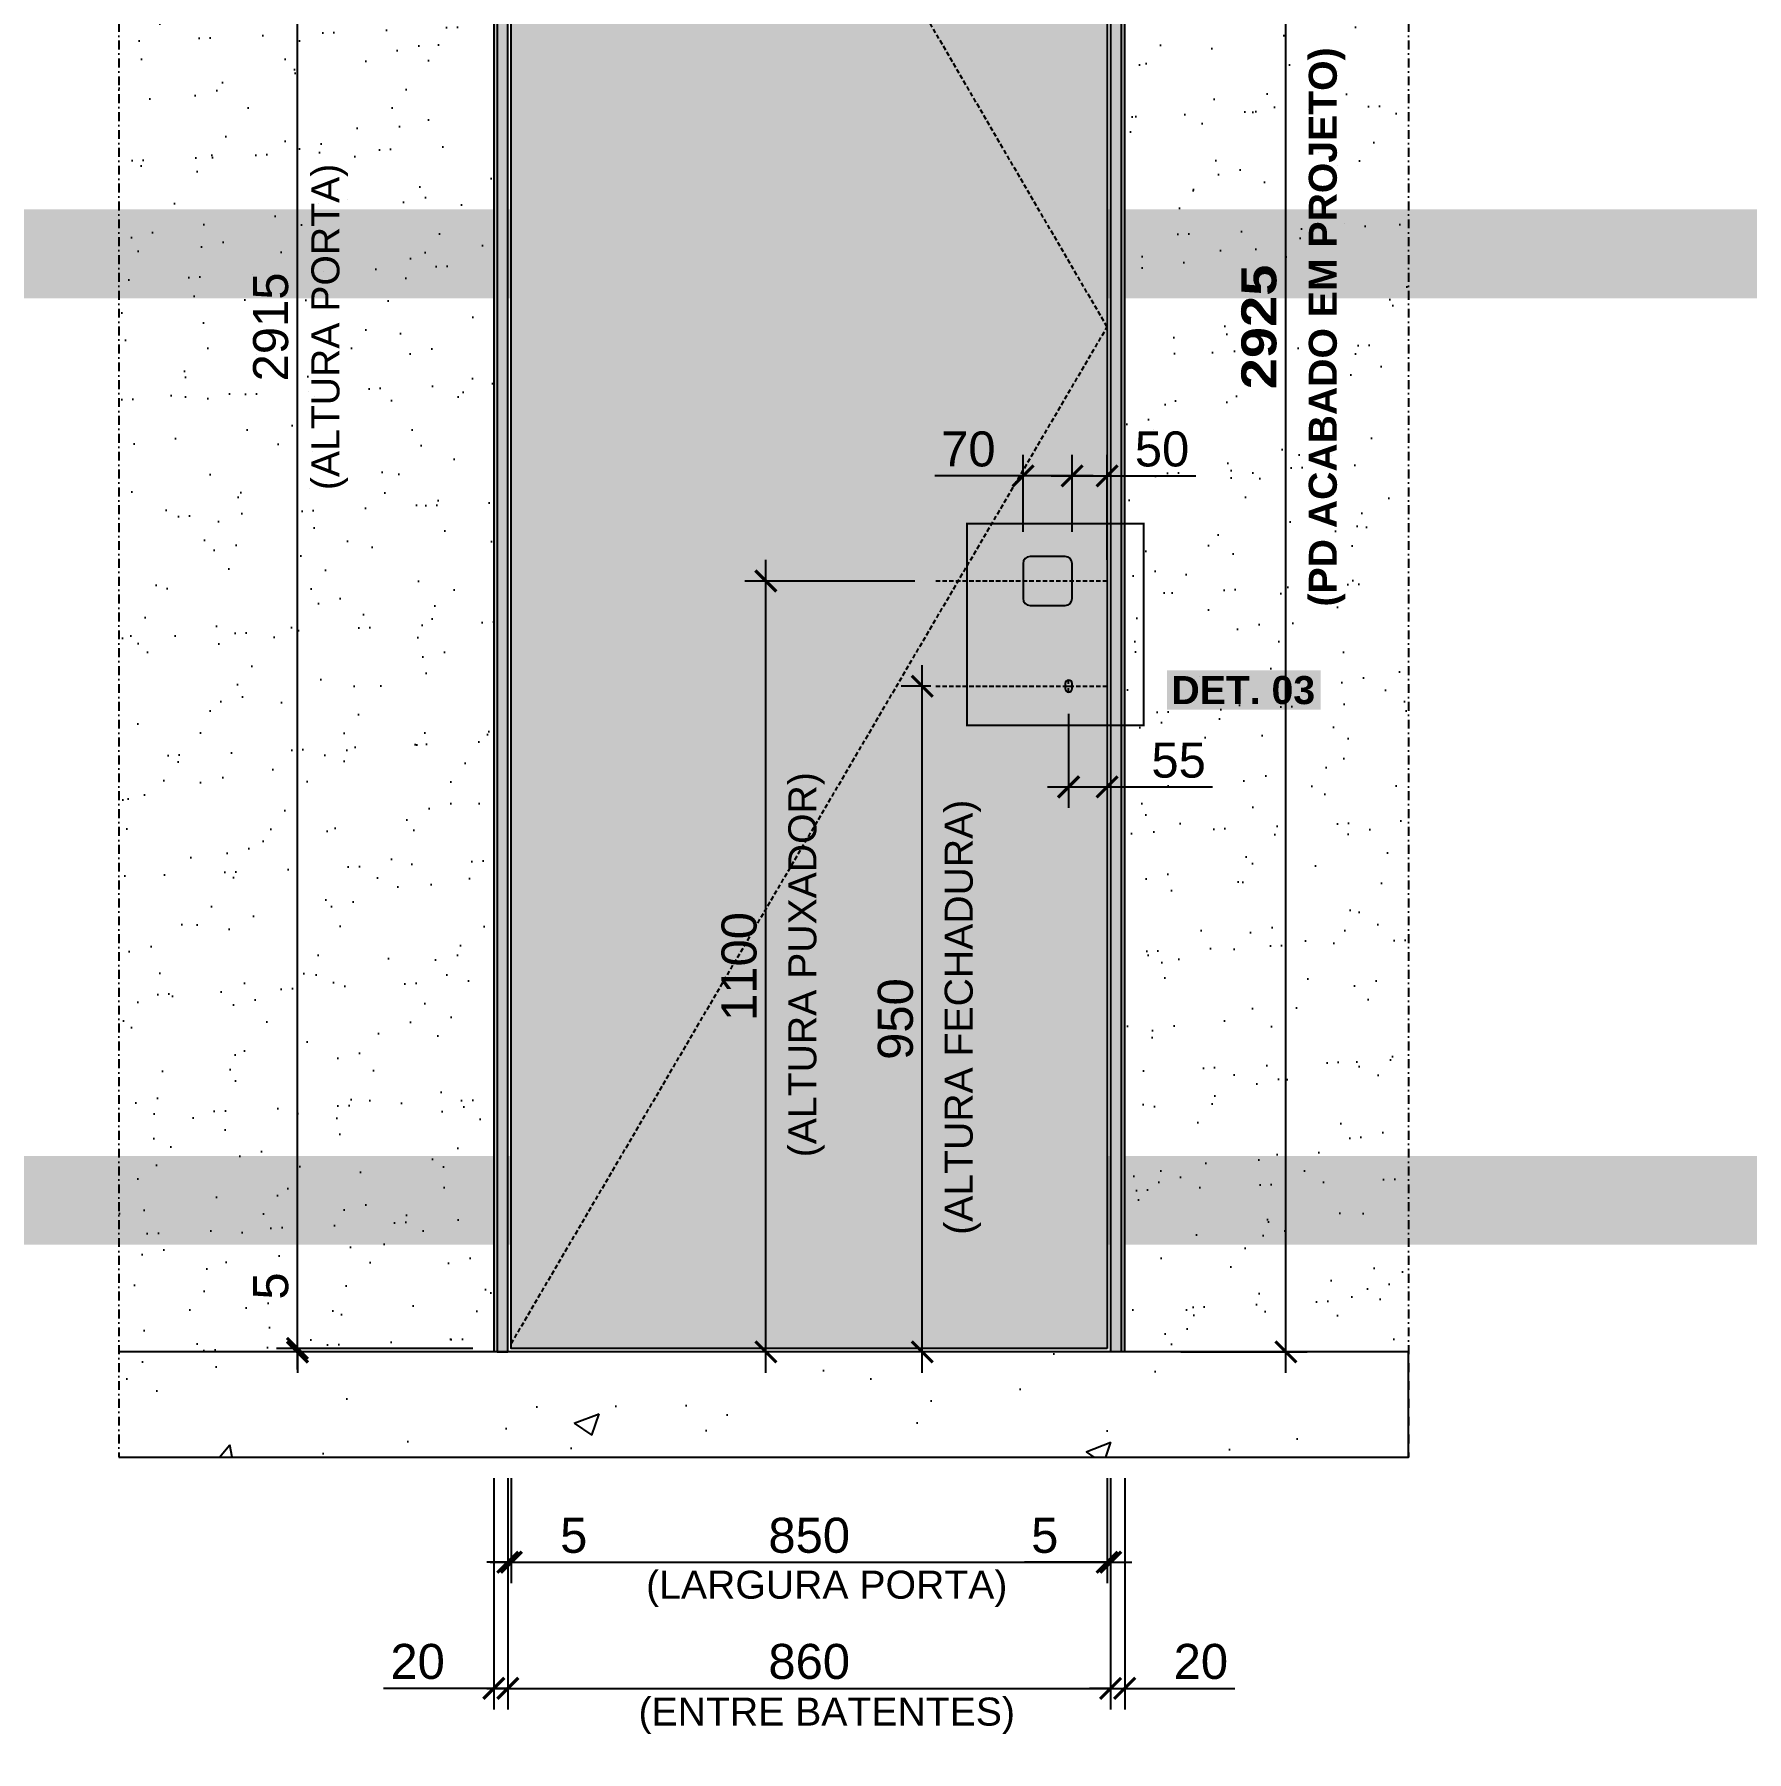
# Model space of a CAD drawing. Header units: millimetres. Extents: x -63251 to 507826, y 5339 to 217512.
# Drawn here: x 83610 to 86052, y 105675 to 108126 of the extents above; entities that cross this region are included whole.
import ezdxf
from ezdxf import colors
from ezdxf.entities.mleader import LeaderData, LeaderLine
from ezdxf.math import Vec2, Vec3

# ---------------------------------------------------------------- set-up
doc = ezdxf.new("R2010")
doc.units = ezdxf.units.MM
doc.header["$PDMODE"] = 3
doc.linetypes.add('TRAÇO 1-1', pattern=[9.525, 6.35, -3.175])
doc.linetypes.add('TRAÇO E PONTO 1-1', pattern=[25.4, 12.7, -6.35, 0, -6.35])
for name, color, linetype in [('COTAS', 9, 'Continuous'), ('DETALHE', 10, 'Continuous'), ('FERRAGEM', 3, 'Continuous'), ('HACHURA', 21, 'Continuous'), ('LAYOUT', 4, 'Continuous'), ('MARCENARIA', 4, 'Continuous'), ('MARCENARIA . M', 4, 'Continuous'), ('PAREDE', 94, 'Continuous'), ('PROJEÇÃO', 8, 'Continuous'), ('TEXTO TRAÇO PONTO', 105, 'TRAÇO E PONTO 1-1')]:
    doc.layers.add(name, color=color, linetype=linetype)
doc.styles.add('1-1', font='arial.ttf', dxfattribs={"height": 0.2})
doc.styles.add('MEDIDA OFICIAL', font='ariblk.ttf')
doc.styles.add('PADRÃO', font='arial.ttf')
doc.dimstyles.new('1-20', dxfattribs={"dimscale": 20, "dimtxt": 2.5, "dimasz": 1.5, "dimexe": 1.5, "dimexo": 1.5, "dimtad": 1, "dimtxsty": 'PADRÃO', "dimblk": 'ARCHTICK', "dimcen": 2.5, "dimdle": 1.5, "dimclrd": 9, "dimclre": 9, "dimclrt": 6, "dimadec": 0, "dimazin": 0, "dimtfac": 1, "dimtmove": 0, "dimatfit": 3, "dimfxl": 1.25, "dimlwd": -1, "dimlwe": -1, "dimarcsym": 0})
doc.dimstyles.new('Med. Ofic.1-20', dxfattribs={"dimscale": 20, "dimtxt": 2.5, "dimasz": 1.5, "dimexe": 1.5, "dimexo": 1.5, "dimtad": 1, "dimtxsty": 'MEDIDA OFICIAL', "dimblk": 'ARCHTICK', "dimcen": 2.5, "dimdle": 1.5, "dimclrd": 9, "dimclre": 9, "dimclrt": 10, "dimadec": 0, "dimazin": 0, "dimtfac": 1, "dimtmove": 0, "dimatfit": 3, "dimfxl": 1.25, "dimlwd": -1, "dimlwe": -1, "dimarcsym": 0})

# ---------------------------------------------------------------- blocks, each defined once
blk = doc.blocks.new('_ArchTick')
at = {"color": 0, "linetype": 'ByBlock', "const_width": 0.15}
blk.add_lwpolyline([(-0.5, -0.5), (0.5, 0.5)], dxfattribs=at)
blk = doc.blocks.new('*D1240')
at = {"layer": 'COTAS', "color": 9, "linetype": 'Continuous', "ltscale": 0.4, "transparency": 16777216}
blk.add_line((85395.2, 106215.7), (85395.2, 109200.7), dxfattribs=at)
at = {"layer": 'COTAS', "color": 9, "ltscale": 0.4, "transparency": 16777216}
for p, q in [((85245.2, 109170.7), (85425.2, 109170.7)), ((85245.2, 106245.7), (85425.2, 106245.7))]:
    blk.add_line(p, q, dxfattribs=at)
at = {"layer": 'Defpoints', "color": 0, "ltscale": 0.4, "transparency": 16777216}
for p in [(85215.2, 109170.7), (85395.2, 109170.7), (85215.2, 106245.7)]:
    blk.add_point(p, dxfattribs=at)
at = {"layer": 'COTAS', "color": 9, "ltscale": 0.4, "transparency": 16777216, "xscale": 30, "yscale": 30, "zscale": 30}
for p, rotation in [((85395.2, 109170.7), 90), ((85395.2, 106245.7), 270)]:
    blk.add_blockref('_ArchTick', p, dxfattribs=dict(at, rotation=rotation))
at = {"layer": 'COTAS', "color": 10, "ltscale": 0.4, "transparency": 16777216, "insert": (85356.9, 107708.2), "char_height": 50, "attachment_point": 5, "rotation": 90, "style": 'MEDIDA OFICIAL'}
blk.add_mtext('2925', dxfattribs=at)
blk = doc.blocks.new('*D1241')
at = {"layer": 'Defpoints', "color": 0, "transparency": 16777216}
for p in [(84290.1, 106095.7), (85140.1, 106095.7), (85140.1, 105945.7)]:
    blk.add_point(p, dxfattribs=at)
at = {"layer": 'PAREDE', "color": 9, "transparency": 16777216}
for p, q in [((84290.1, 106065.7), (84290.1, 105915.7)), ((85140.1, 106065.7), (85140.1, 105915.7)), ((84260.1, 105945.7), (85170.1, 105945.7))]:
    blk.add_line(p, q, dxfattribs=at)
at = {"layer": 'PAREDE', "color": 9, "transparency": 16777216, "xscale": 30, "yscale": 30, "zscale": 30, "rotation": 180}
blk.add_blockref('_ArchTick', (84290.1, 105945.7), dxfattribs=at)
at = {"layer": 'PAREDE', "color": 9, "transparency": 16777216, "xscale": 30, "yscale": 30, "zscale": 30}
blk.add_blockref('_ArchTick', (85140.1, 105945.7), dxfattribs=at)
at = {"layer": 'PAREDE', "color": 6, "transparency": 16777216, "insert": (84715.1, 105983.8), "char_height": 50, "attachment_point": 5, "style": 'PADRÃO'}
blk.add_mtext('850', dxfattribs=at)
blk = doc.blocks.new('*D1242')
at = {"layer": 'Defpoints', "color": 0, "transparency": 16777216}
for p in [(85140.1, 106095.7), (85145.1, 106095.7), (85140.1, 105945.7)]:
    blk.add_point(p, dxfattribs=at)
at = {"layer": 'PAREDE', "color": 9, "transparency": 16777216}
for p, q in [((85140.1, 106065.7), (85140.1, 105915.7)), ((85145.1, 106065.7), (85145.1, 105915.7)), ((85140.1, 105945.7), (85022, 105945.7)), ((85145.1, 105945.7), (85140.1, 105945.7)), ((85145.1, 105945.7), (85175.1, 105945.7))]:
    blk.add_line(p, q, dxfattribs=at)
at = {"layer": 'PAREDE', "color": 9, "transparency": 16777216, "xscale": 30, "yscale": 30, "zscale": 30}
blk.add_blockref('_ArchTick', (85140.1, 105945.7), dxfattribs=at)
at = {"layer": 'PAREDE', "color": 9, "transparency": 16777216, "xscale": 30, "yscale": 30, "zscale": 30, "rotation": 180}
blk.add_blockref('_ArchTick', (85145.1, 105945.7), dxfattribs=at)
at = {"layer": 'PAREDE', "color": 6, "transparency": 16777216, "insert": (85051.1, 105983.7), "char_height": 50, "attachment_point": 5, "style": 'PADRÃO'}
blk.add_mtext('5', dxfattribs=at)
blk = doc.blocks.new('*D1243')
at = {"layer": 'Defpoints', "color": 0, "transparency": 16777216}
for p in [(84285.1, 106095.7), (84290.1, 106095.7), (84290.1, 105945.7)]:
    blk.add_point(p, dxfattribs=at)
at = {"layer": 'PAREDE', "color": 9, "transparency": 16777216}
for p, q in [((84285.1, 106065.7), (84285.1, 105915.7)), ((84290.1, 106065.7), (84290.1, 105915.7)), ((84285.1, 105945.7), (84255.1, 105945.7)), ((84285.1, 105945.7), (84290.1, 105945.7)), ((84290.1, 105945.7), (84408.3, 105945.7))]:
    blk.add_line(p, q, dxfattribs=at)
at = {"layer": 'PAREDE', "color": 9, "transparency": 16777216, "xscale": 30, "yscale": 30, "zscale": 30}
blk.add_blockref('_ArchTick', (84285.1, 105945.7), dxfattribs=at)
at = {"layer": 'PAREDE', "color": 9, "transparency": 16777216, "xscale": 30, "yscale": 30, "zscale": 30, "rotation": 180}
blk.add_blockref('_ArchTick', (84290.1, 105945.7), dxfattribs=at)
at = {"layer": 'PAREDE', "color": 6, "transparency": 16777216, "insert": (84379.2, 105983.7), "char_height": 50, "attachment_point": 5, "style": 'PADRÃO'}
blk.add_mtext('5', dxfattribs=at)
blk = doc.blocks.new('*D1244')
at = {"layer": 'Defpoints', "color": 0, "transparency": 16777216}
for p in [(84285.1, 105945.7), (85145.1, 105945.7), (85145.1, 105765.7)]:
    blk.add_point(p, dxfattribs=at)
at = {"layer": 'PAREDE', "color": 9, "transparency": 16777216}
for p, q in [((84285.1, 105915.7), (84285.1, 105735.7)), ((85145.1, 105915.7), (85145.1, 105735.7)), ((84255.1, 105765.7), (85175.1, 105765.7))]:
    blk.add_line(p, q, dxfattribs=at)
at = {"layer": 'PAREDE', "color": 9, "transparency": 16777216, "xscale": 30, "yscale": 30, "zscale": 30, "rotation": 180}
blk.add_blockref('_ArchTick', (84285.1, 105765.7), dxfattribs=at)
at = {"layer": 'PAREDE', "color": 9, "transparency": 16777216, "xscale": 30, "yscale": 30, "zscale": 30}
blk.add_blockref('_ArchTick', (85145.1, 105765.7), dxfattribs=at)
at = {"layer": 'PAREDE', "color": 6, "transparency": 16777216, "insert": (84715.1, 105803.8), "char_height": 50, "attachment_point": 5, "style": 'PADRÃO'}
blk.add_mtext('860', dxfattribs=at)
blk = doc.blocks.new('*D1245')
at = {"layer": 'Defpoints', "color": 0, "transparency": 16777216}
for p in [(85145.1, 106095.7), (85165.1, 106095.7), (85165.1, 105765.7)]:
    blk.add_point(p, dxfattribs=at)
at = {"layer": 'PAREDE', "color": 9, "transparency": 16777216}
for p, q in [((85145.1, 106065.7), (85145.1, 105735.7)), ((85165.1, 106065.7), (85165.1, 105735.7)), ((85145.1, 105765.7), (85115.1, 105765.7)), ((85145.1, 105765.7), (85165.1, 105765.7)), ((85165.1, 105765.7), (85322.4, 105765.7))]:
    blk.add_line(p, q, dxfattribs=at)
at = {"layer": 'PAREDE', "color": 9, "transparency": 16777216, "xscale": 30, "yscale": 30, "zscale": 30}
blk.add_blockref('_ArchTick', (85145.1, 105765.7), dxfattribs=at)
at = {"layer": 'PAREDE', "color": 9, "transparency": 16777216, "xscale": 30, "yscale": 30, "zscale": 30, "rotation": 180}
blk.add_blockref('_ArchTick', (85165.1, 105765.7), dxfattribs=at)
at = {"layer": 'PAREDE', "color": 6, "transparency": 16777216, "insert": (85273.8, 105803.8), "char_height": 50, "attachment_point": 5, "style": 'PADRÃO'}
blk.add_mtext('20', dxfattribs=at)
blk = doc.blocks.new('*D1246')
at = {"layer": 'Defpoints', "color": 0, "transparency": 16777216}
for p in [(84265.1, 106095.7), (84285.1, 106095.7), (84265.1, 105765.7)]:
    blk.add_point(p, dxfattribs=at)
at = {"layer": 'PAREDE', "color": 9, "transparency": 16777216}
for p, q in [((84265.1, 106065.7), (84265.1, 105735.7)), ((84285.1, 106065.7), (84285.1, 105735.7)), ((84265.1, 105765.7), (84107.8, 105765.7)), ((84285.1, 105765.7), (84265.1, 105765.7)), ((84285.1, 105765.7), (84315.1, 105765.7))]:
    blk.add_line(p, q, dxfattribs=at)
at = {"layer": 'PAREDE', "color": 9, "transparency": 16777216, "xscale": 30, "yscale": 30, "zscale": 30}
blk.add_blockref('_ArchTick', (84265.1, 105765.7), dxfattribs=at)
at = {"layer": 'PAREDE', "color": 9, "transparency": 16777216, "xscale": 30, "yscale": 30, "zscale": 30, "rotation": 180}
blk.add_blockref('_ArchTick', (84285.1, 105765.7), dxfattribs=at)
at = {"layer": 'PAREDE', "color": 6, "transparency": 16777216, "insert": (84156.5, 105803.8), "char_height": 50, "attachment_point": 5, "style": 'PADRÃO'}
blk.add_mtext('20', dxfattribs=at)
blk = doc.blocks.new('*D1248')
at = {"layer": 'Defpoints', "color": 0, "transparency": 16777216}
for p in [(84653.3, 107345.7), (84895.8, 107345.7), (84798.2, 106245.7)]:
    blk.add_point(p, dxfattribs=at)
at = {"layer": 'PAREDE', "color": 9, "transparency": 16777216}
for p, q in [((84653.3, 106215.7), (84653.3, 107375.7)), ((84865.8, 107345.7), (84623.3, 107345.7)), ((84768.2, 106245.7), (84623.3, 106245.7))]:
    blk.add_line(p, q, dxfattribs=at)
at = {"layer": 'PAREDE', "color": 9, "transparency": 16777216, "xscale": 30, "yscale": 30, "zscale": 30}
for p, rotation in [((84653.3, 107345.7), 90), ((84653.3, 106245.7), 270)]:
    blk.add_blockref('_ArchTick', p, dxfattribs=dict(at, rotation=rotation))
at = {"layer": 'PAREDE', "color": 6, "transparency": 16777216, "insert": (84615.3, 106795.7), "char_height": 50, "attachment_point": 5, "rotation": 90, "style": 'PADRÃO'}
blk.add_mtext('1100', dxfattribs=at)
blk = doc.blocks.new('*D1249')
at = {"layer": 'Defpoints', "color": 0, "transparency": 16777216}
for p in [(85020.1, 107495.7), (85020.1, 107385.7), (85090.1, 107385.7)]:
    blk.add_point(p, dxfattribs=at)
at = {"layer": 'PAREDE', "color": 9, "transparency": 16777216}
for p, q in [((85020.1, 107415.7), (85020.1, 107525.7)), ((85090.1, 107415.7), (85090.1, 107525.7)), ((85020.1, 107495.7), (84894.1, 107495.7)), ((85120.1, 107495.7), (85020.1, 107495.7))]:
    blk.add_line(p, q, dxfattribs=at)
at = {"layer": 'PAREDE', "color": 9, "transparency": 16777216, "xscale": 30, "yscale": 30, "zscale": 30, "rotation": 180}
blk.add_blockref('_ArchTick', (85020.1, 107495.7), dxfattribs=at)
at = {"layer": 'PAREDE', "color": 9, "transparency": 16777216, "xscale": 30, "yscale": 30, "zscale": 30}
blk.add_blockref('_ArchTick', (85090.1, 107495.7), dxfattribs=at)
at = {"layer": 'PAREDE', "color": 6, "transparency": 16777216, "insert": (84942.1, 107533.8), "char_height": 50, "attachment_point": 5, "style": 'PADRÃO'}
blk.add_mtext('70', dxfattribs=at)
blk = doc.blocks.new('*D1250')
at = {"layer": 'Defpoints', "color": 0, "transparency": 16777216}
for p in [(85140.1, 107495.7), (85090.1, 107385.7), (85140.1, 107345.7)]:
    blk.add_point(p, dxfattribs=at)
at = {"layer": 'PAREDE', "color": 9, "transparency": 16777216}
for p, q in [((85090.1, 107415.7), (85090.1, 107525.7)), ((85140.1, 107375.7), (85140.1, 107525.7)), ((85060.1, 107495.7), (85140.1, 107495.7)), ((85140.1, 107495.7), (85266.6, 107495.7))]:
    blk.add_line(p, q, dxfattribs=at)
at = {"layer": 'PAREDE', "color": 9, "transparency": 16777216, "xscale": 30, "yscale": 30, "zscale": 30, "rotation": 180}
blk.add_blockref('_ArchTick', (85090.1, 107495.7), dxfattribs=at)
at = {"layer": 'PAREDE', "color": 9, "transparency": 16777216, "xscale": 30, "yscale": 30, "zscale": 30}
blk.add_blockref('_ArchTick', (85140.1, 107495.7), dxfattribs=at)
at = {"layer": 'PAREDE', "color": 6, "transparency": 16777216, "insert": (85218.4, 107533.8), "char_height": 50, "attachment_point": 5, "style": 'PADRÃO'}
blk.add_mtext('50', dxfattribs=at)
blk = doc.blocks.new('*D1251')
at = {"layer": 'Defpoints', "color": 0, "transparency": 16777216}
for p in [(85085.1, 107186.3), (85140.1, 107195.7), (85140.1, 107051.9)]:
    blk.add_point(p, dxfattribs=at)
at = {"layer": 'PAREDE', "color": 9, "transparency": 16777216}
for p, q in [((85085.1, 107156.3), (85085.1, 107021.9)), ((85140.1, 107165.7), (85140.1, 107021.9)), ((85055.1, 107051.9), (85140.1, 107051.9)), ((85140.1, 107051.9), (85290.6, 107051.9))]:
    blk.add_line(p, q, dxfattribs=at)
at = {"layer": 'PAREDE', "color": 9, "transparency": 16777216, "xscale": 30, "yscale": 30, "zscale": 30, "rotation": 180}
blk.add_blockref('_ArchTick', (85085.1, 107051.9), dxfattribs=at)
at = {"layer": 'PAREDE', "color": 9, "transparency": 16777216, "xscale": 30, "yscale": 30, "zscale": 30}
blk.add_blockref('_ArchTick', (85140.1, 107051.9), dxfattribs=at)
at = {"layer": 'PAREDE', "color": 6, "transparency": 16777216, "insert": (85242.1, 107089.8), "char_height": 50, "attachment_point": 5, "style": 'PADRÃO'}
blk.add_mtext('55', dxfattribs=at)
blk = doc.blocks.new('*D1252')
at = {"layer": 'Defpoints', "color": 0, "transparency": 16777216}
for p in [(84876.3, 107195.7), (84918.8, 107195.7), (85021.2, 106245.7)]:
    blk.add_point(p, dxfattribs=at)
at = {"layer": 'PAREDE', "color": 9, "transparency": 16777216}
for p, q in [((84876.3, 106215.7), (84876.3, 107225.7)), ((84888.8, 107195.7), (84846.3, 107195.7)), ((84991.2, 106245.7), (84846.3, 106245.7))]:
    blk.add_line(p, q, dxfattribs=at)
at = {"layer": 'PAREDE', "color": 9, "transparency": 16777216, "xscale": 30, "yscale": 30, "zscale": 30}
for p, rotation in [((84876.3, 107195.7), 90), ((84876.3, 106245.7), 270)]:
    blk.add_blockref('_ArchTick', p, dxfattribs=dict(at, rotation=rotation))
at = {"layer": 'PAREDE', "color": 6, "transparency": 16777216, "insert": (84838.3, 106720.7), "char_height": 50, "attachment_point": 5, "rotation": 90, "style": 'PADRÃO'}
blk.add_mtext('950', dxfattribs=at)
blk = doc.blocks.new('*D1253')
at = {"layer": 'Defpoints', "color": 0, "transparency": 16777216}
for p in [(83985.1, 109165.7), (84265.1, 109165.7), (84265.1, 106250.7)]:
    blk.add_point(p, dxfattribs=at)
at = {"layer": 'MARCENARIA . M', "color": 9, "transparency": 16777216}
for p, q in [((83985.1, 106220.7), (83985.1, 109195.7)), ((84235.1, 109165.7), (83955.1, 109165.7)), ((84235.1, 106250.7), (83955.1, 106250.7))]:
    blk.add_line(p, q, dxfattribs=at)
at = {"layer": 'MARCENARIA . M', "color": 9, "transparency": 16777216, "xscale": 30, "yscale": 30, "zscale": 30}
for p, rotation in [((83985.1, 109165.7), 90), ((83985.1, 106250.7), 270)]:
    blk.add_blockref('_ArchTick', p, dxfattribs=dict(at, rotation=rotation))
at = {"layer": 'MARCENARIA . M', "color": 6, "transparency": 16777216, "insert": (83947.1, 107708.2), "char_height": 50, "attachment_point": 5, "rotation": 90, "style": 'PADRÃO'}
blk.add_mtext('2915', dxfattribs=at)
blk = doc.blocks.new('*D1255')
at = {"layer": 'Defpoints', "color": 0, "transparency": 16777216}
for p in [(83985.1, 106250.7), (84265.1, 106250.7), (84265.1, 106245.7)]:
    blk.add_point(p, dxfattribs=at)
at = {"layer": 'MARCENARIA . M', "color": 9, "transparency": 16777216}
for p, q in [((83985.1, 106250.7), (83985.1, 106368.9)), ((84235.1, 106250.7), (83955.1, 106250.7)), ((83985.1, 106245.7), (83985.1, 106250.7)), ((84235.1, 106245.7), (83955.1, 106245.7)), ((83985.1, 106245.7), (83985.1, 106215.7))]:
    blk.add_line(p, q, dxfattribs=at)
at = {"layer": 'MARCENARIA . M', "color": 9, "transparency": 16777216, "xscale": 30, "yscale": 30, "zscale": 30}
for p, rotation in [((83985.1, 106250.7), 270), ((83985.1, 106245.7), 90)]:
    blk.add_blockref('_ArchTick', p, dxfattribs=dict(at, rotation=rotation))
at = {"layer": 'MARCENARIA . M', "color": 6, "transparency": 16777216, "insert": (83947.2, 106339.8), "char_height": 50, "attachment_point": 5, "rotation": 90, "style": 'PADRÃO'}
blk.add_mtext('5', dxfattribs=at)

msp = doc.modelspace()

# ---------------------------------------------------------------- hatches: boundary and pattern name
at = {"layer": 'HACHURA', "ltscale": 0.3}
h = msp.add_hatch(dxfattribs=at)
h.set_pattern_fill('AR-SAND', color=4, scale=2.5, angle=45)
h.paths.add_polyline_path([(83730.137, 106245.734), (85165.132, 106245.734), (85165.132, 109170.734), (83730.137, 109170.734)])
h.paths.add_polyline_path([(85570.126, 109170.734), (84265.133, 109170.734), (84265.133, 106245.734), (85570.126, 106245.734)])
at = {"layer": 'HACHURA', "true_color": 0xba9673}
h = msp.add_hatch(color=33, dxfattribs=at)
h.dxf.hatch_style = 1
h.paths.add_polyline_path([(84285.133, 106245.734), (84265.133, 106245.734), (84265.133, 109170.734), (84285.133, 109170.734)])
h = msp.add_hatch(color=33, dxfattribs=at)
h.dxf.hatch_style = 1
h.paths.add_polyline_path([(85140.132, 106250.734), (84290.133, 106250.734), (84290.133, 109165.734), (85140.132, 109165.734)])
h = msp.add_hatch(color=33, dxfattribs=at)
h.dxf.hatch_style = 1
h.paths.add_polyline_path([(85145.132, 106245.734), (85165.132, 106245.734), (85165.132, 109170.734), (85145.132, 109170.734)])
at = {"layer": 'HACHURA'}
h = msp.add_hatch(dxfattribs=at)
h.set_pattern_fill('AR-CONC', color=21, scale=2)
h.set_pattern_definition([(50, (40701.17, 83543.6), (364.3693, -31.8782), [38.1, -419.1]), (355, (40701.17, 83543.6), (-70.4868, 382.1137), [30.48, -335.2812]), (100.45144, (40731.53, 83540.95), (293.8825, 350.2355), [32.38, -356.1805]), (46.1842, (40701.17, 83645.2), (542.158, -84.0847), [57.15, -628.65]), (96.6356, (40746.35, 83638.2), (474.808, 494.852), [48.57, -534.271]), (351.1842, (40701.17, 83645.2), (474.808, 494.852), [45.72, -502.9195]), (21, (40751.97, 83619.8), (303.2288, -204.5304), [38.1, -419.1]), (326, (40751.97, 83619.8), (123.604, 368.376), [30.48, -335.28]), (71.45144, (40777.24, 83602.76), (426.8328, 163.8455), [32.38, -356.18]), (37.5, (40701.17, 83543.6), (6.1772, 169.11008), [0, -331.216, 0, -340.36, 0, -336.55]), (7.5, (40701.17, 83543.6), (133.6393, 200.36115), [0, -194.056, 0, -323.596, 0, -128.27]), (327.5, (40587.89, 83543.6), (271.1812, -11.4575), [0, -127, 0, -396.24, 0, -525.78]), (317.5, (40537.09, 83543.6), (296.2584, 50.853), [0, -165.1, 0, -263.144, 0, -373.38])])
h.paths.add_polyline_path([(83730.137, 106245.734), (83730.137, 106095.734), (85570.126, 106095.734), (85570.126, 106245.734)])

# ---------------------------------------------------------------- linework, layer by layer
at = {"layer": 'DETALHE', "linetype": 'TRAÇO 1-1', "ltscale": 0.4, "const_width": 3}
msp.add_lwpolyline([(84940.086, 107139.661), (84940.086, 107427.408), (85192.314, 107427.408), (85192.314, 107139.661)], close=True, dxfattribs=at)
at = {"layer": 'FERRAGEM'}
msp.add_lwpolyline([(85085.132, 107187.234), (85085.132, 107187.234, 0.41421356), (85090.132, 107192.234), (85090.132, 107199.234, 0.41421356), (85085.132, 107204.234), (85085.132, 107204.234, 0.41421356), (85080.132, 107199.234), (85080.132, 107192.234, 0.41421356)], format="xyb", close=True, dxfattribs=at)
at = {"layer": 'LAYOUT', "color": 10, "linetype": 'TRAÇO E PONTO 1-1', "ltscale": 0.5}
for p, q in [((85085.132, 107186.325), (85085.132, 107205.143)), ((85079.164, 107195.734), (85091.1, 107195.734))]:
    msp.add_line(p, q, dxfattribs=at)
at = {"layer": 'MARCENARIA'}
for points in [[(84285.133, 109170.734), (84270.133, 109170.734), (84270.133, 106245.734), (84285.133, 106245.734)], [(85145.132, 109170.734), (85160.132, 109170.734), (85160.132, 106245.734), (85145.132, 106245.734)]]:
    msp.add_lwpolyline(points, close=True, dxfattribs=at)
at = {"layer": 'MARCENARIA . M'}
msp.add_lwpolyline([(85140.132, 106250.734), (84290.133, 106250.734), (84290.133, 109165.734), (85140.132, 109165.734)], close=True, dxfattribs=at)
msp.add_lwpolyline([(85030.132, 107310.734), (85080.132, 107310.734, 0.41421356), (85090.132, 107320.734), (85090.132, 107370.734, 0.41421356), (85080.132, 107380.734), (85030.132, 107380.734, 0.41421356), (85020.132, 107370.734), (85020.132, 107320.734, 0.41421356)], format="xyb", close=True, dxfattribs=at)
at = {"layer": 'PAREDE'}
for p, q in [((84265.133, 109170.734), (84265.133, 106245.734)), ((85165.132, 106245.734), (85165.132, 109170.734))]:
    msp.add_line(p, q, dxfattribs=at)
at = {"layer": 'PAREDE', "color": 10, "linetype": 'TRAÇO 1-1'}
for p, q in [((84895.75, 107345.734), (85140.132, 107345.734)), ((84895.75, 107195.734), (85140.132, 107195.734))]:
    msp.add_line(p, q, dxfattribs=at)
at = {"layer": 'PAREDE'}
msp.add_lwpolyline([(83730.137, 106095.734), (85570.126, 106095.734), (85570.126, 106245.734), (83730.137, 106245.734)], dxfattribs=at)
at = {"layer": 'PROJEÇÃO', "color": 21, "linetype": 'TRAÇO 1-1'}
msp.add_lwpolyline([(84290.133, 106257.734), (85140.132, 107708.234), (84290.133, 109165.734)], dxfattribs=at)
at = {"layer": 'TEXTO TRAÇO PONTO'}
for p, q in [((83730.137, 109595.734), (83730.137, 106095.734)), ((85570.126, 109595.734), (85570.126, 106095.734))]:
    msp.add_line(p, q, dxfattribs=at)

# ---------------------------------------------------------------- texts
at = {"layer": 'COTAS', "color": 6, "char_height": 40, "rotation": 90, "style": 'PADRÃO'}
for s, insert, width, attachment_point in [('{\\fArial|b1|i0|c0|p34;\\C10;(PD ACABADO EM PROJETO)}', (85427.715, 107708.234), 823.04608, 2), ('(ALTURA PORTA)', (84056.977, 107708.234), 1350, 8), ('(ALTURA PUXADOR)', (84737.352, 106798.234), 1350, 8), ('(ALTURA FECHADURA)', (84960.35, 106723.234), 1350, 8)]:
    msp.add_mtext(s, dxfattribs=dict(at, insert=insert, width=width, attachment_point=attachment_point))
at = {"layer": 'COTAS', "color": 6, "char_height": 40, "width": 1348, "attachment_point": 2, "style": 'PADRÃO'}
for s, insert in [('(LARGURA PORTA)', (84740.132, 105933.642)), ('(ENTRE BATENTES)', (84740.132, 105752.567))]:
    msp.add_mtext(s, dxfattribs=dict(at, insert=insert))
at = {"layer": 'DETALHE', "color": 105, "insert": (85436.77, 107210.13), "char_height": 40, "width": 203.41444, "attachment_point": 3, "style": 'PADRÃO', "bg_fill": 1, "box_fill_scale": 1.2, "bg_fill_color": 50, "bg_fill_transparency": 0}
msp.add_mtext('{\\fArial|b1|i0|c0|p34;DET. 03}', dxfattribs=at)

# ---------------------------------------------------------------- dimensions: what is measured, and where the dimension line sits
at = {"layer": 'COTAS', "color": 7, "ltscale": 0.4, "true_color": 0xededed}
dim = msp.add_linear_dim(base=(85395.225, 109170.734), p1=(85215.225, 106245.734), p2=(85215.225, 109170.734), angle=90, dimstyle='Med. Ofic.1-20', dxfattribs=at)
dim.commit()
dim.dimension.update_dxf_attribs({"geometry": '*D1240', "text_midpoint": (85356.872, 107708.234)})
at = {"layer": 'MARCENARIA . M', "color": 2}
for base, p1, p2, picture, middle in [((83985.133, 109165.734), (84265.133, 106250.734), (84265.133, 109165.734), '*D1253', (83947.104, 107708.234)), ((83985.133, 106250.734), (84265.133, 106245.734), (84265.133, 106250.734), '*D1255', (83947.207, 106339.81))]:
    dim = msp.add_linear_dim(base=base, p1=p1, p2=p2, angle=90, dimstyle='1-20', dxfattribs=at)
    dim.commit()
    dim.dimension.update_dxf_attribs({"geometry": picture, "text_midpoint": middle})
at = {"layer": 'PAREDE', "color": 2}
for base, p2, picture, middle in [((85020.132, 107495.734), (85020.132, 107385.734), '*D1249', (84942.11, 107533.763)), ((85140.132, 107495.734), (85140.132, 107345.734), '*D1250', (85218.359, 107533.763))]:
    dim = msp.add_linear_dim(base=base, p1=(85090.132, 107385.734), p2=p2, dimstyle='1-20', dxfattribs=at)
    dim.commit()
    dim.dimension.update_dxf_attribs({"geometry": picture, "text_midpoint": middle})
at = {"layer": 'PAREDE', "color": 6}
for base, p1, p2, angle, picture, middle in [((84653.347, 107345.734), (84798.167, 106245.734), (84895.75, 107345.734), 90, '*D1248', (84615.318, 106795.734)), ((84876.345, 107195.734), (85021.166, 106245.734), (84918.755, 107195.734), 90, '*D1252', (84838.317, 106720.734)), ((84265.133, 105765.734), (84285.133, 106095.734), (84265.133, 106095.734), 180, '*D1246', (84156.48, 105803.763))]:
    dim = msp.add_linear_dim(base=base, p1=p1, p2=p2, angle=angle, dimstyle='1-20', dxfattribs=at)
    dim.commit()
    dim.dimension.update_dxf_attribs({"geometry": picture, "text_midpoint": middle})
at = {"layer": 'PAREDE', "color": 2}
dim = msp.add_linear_dim(base=(85140.132, 107051.917), p1=(85085.132, 107186.325), p2=(85140.132, 107195.734), dimstyle='1-20', dxfattribs=at)
dim.commit()
dim.dimension.update_dxf_attribs({"geometry": '*D1251', "text_midpoint": (85242.131, 107051.917), "dimtype": 160})
at = {"layer": 'PAREDE', "color": 6}
for base, p1, p2, picture, middle in [((84290.133, 105945.734), (84285.133, 106095.734), (84290.133, 106095.734), '*D1243', (84379.209, 105983.661)), ((85140.132, 105945.734), (84290.133, 106095.734), (85140.132, 106095.734), '*D1241', (84715.132, 105983.763)), ((85140.132, 105945.734), (85145.132, 106095.734), (85140.132, 106095.734), '*D1242', (85051.056, 105983.661)), ((85165.132, 105765.734), (85145.132, 106095.734), (85165.132, 106095.734), '*D1245', (85273.785, 105803.763)), ((85145.132, 105765.734), (84285.133, 105945.734), (85145.132, 105945.734), '*D1244', (84715.132, 105803.763))]:
    dim = msp.add_linear_dim(base=base, p1=p1, p2=p2, dimstyle='1-20', dxfattribs=at)
    dim.commit()
    dim.dimension.update_dxf_attribs({"geometry": picture, "text_midpoint": middle})

# ---------------------------------------------------------------- next in the draw order: leaders
at = {"layer": 'COTAS'}
ml = msp.add_multileader_mtext('Standard', dxfattribs=at)
ml.set_content('{\\fArial|b1|i0|c0|p34;\\C10;ATENÇÃO PARKET!\\P}PAINÉIS E PORTA RIPADOS EM {\\fArial|b1|i0|c0|p34;CABREUVA BRANCA PREMIUM 18*5+5*900 À 2200mm}', color=105, style='1-1')
ml.set_leader_properties(color=256, linetype='ByLayer', lineweight=-1)
ml.build(insert=Vec2(0, 0))
ml.multileader.update_dxf_attribs({"text_left_attachment_type": 2, "text_right_attachment_type": 2, "dogleg_length": 0.36, "arrow_head_size": 15, "scale": 200})
ctx = ml.context
ctx.base_point, ctx.scale, ctx.char_height, ctx.arrow_head_size, ctx.landing_gap_size, ctx.plane_origin = Vec3(154614.805, 108607.165), 200, 40, 15, 10, Vec3(155324.415, 108224.336)
ctx.left_attachment, ctx.right_attachment, ctx.text_align_type = 2, 2, 2
notes = []
notes.append((ctx, [(0, (1, 1, 0), (155626.214, 108607.165), (-1, 0), 144.288, [(1, [(155626.214, 107329.676), (156629.431, 107329.675)], 0, [])])]))
ctx.mtext.insert, ctx.mtext.rotation, ctx.mtext.width, ctx.mtext.alignment, ctx.mtext.flow_direction = Vec3(155471.926, 108742.718), 6.28318531, 858.66662, 3, 5
ctx.mtext.has_bg_fill, ctx.mtext.bg_color, ctx.mtext.bg_scale_factor, ctx.mtext.bg_transparency, ctx.mtext.use_window_bg_color = 1, -1023410095, 1.25, 0, 0
ml = msp.add_multileader_mtext('Standard', dxfattribs=at)
ml.set_content('{\\fArial|b1|i0|c0|p34;\\C10;ATENÇÃO PARKET!\\P}PAINÉIS RIPADOS EM {\\fArial|b1|i0|c0|p34;CABREUVA BRANCA PREMIUM 18*5+5*900 À 2200mm}', color=105, style='1-1')
ml.set_leader_properties(color=256, linetype='ByLayer', lineweight=-1)
ml.build(insert=Vec2(0, 0))
ml.multileader.update_dxf_attribs({"text_left_attachment_type": 2, "text_right_attachment_type": 2, "dogleg_length": 0.36, "arrow_head_size": 15, "scale": 200})
ctx = ml.context
ctx.base_point, ctx.scale, ctx.char_height, ctx.arrow_head_size, ctx.landing_gap_size, ctx.plane_origin = Vec3(153743.103, 106379.695), 200, 40, 15, 10, Vec3(153629.766, 106144.891)
ctx.left_attachment, ctx.right_attachment, ctx.text_align_type = 2, 2, 2
notes.append((ctx, [(0, (1, 1, 0), (154754.512, 106379.695), (-1, 0), 144.288, [(0, [(155549.301, 105905.676), (154754.512, 105320.968)], 0, [])])]))
ctx.mtext.insert, ctx.mtext.rotation, ctx.mtext.width, ctx.mtext.alignment, ctx.mtext.flow_direction = Vec3(154600.224, 106515.248), 6.28318531, 858.66662, 3, 5
ctx.mtext.has_bg_fill, ctx.mtext.bg_color, ctx.mtext.bg_scale_factor, ctx.mtext.bg_transparency, ctx.mtext.use_window_bg_color = 1, -1023410095, 1.25, 0, 0
for ctx, leaders in notes:
    for number, flags, end, landing, length, lines in leaders:
        leader = LeaderData()
        leader.index, (leader.has_last_leader_line, leader.has_dogleg_vector, leader.attachment_direction) = number, flags
        leader.last_leader_point, leader.dogleg_vector, leader.dogleg_length = Vec3(end), Vec3(landing), length
        for number, points, colour, breaks in lines:
            line = LeaderLine()
            line.index, line.vertices, line.color, line.breaks = number, Vec3.list(points), colors.encode_raw_color(colour), breaks
            leader.lines.append(line)
        ctx.leaders.append(leader)

# ---------------------------------------------------------------- next in the draw order: leaders
ml = msp.add_multileader_mtext('Standard', dxfattribs=at)
ml.set_content('{\\fArial|b1|i0|c0|p34;\\C10;ATENÇÃO PARKET!\\P}PAINÉIS E PORTA RIPADOS EM {\\fArial|b1|i0|c0|p34;CABREUVA BRANCA PREMIUM 18*5+5*900 À 2200mm}', color=105, style='1-1')
ml.set_leader_properties(color=256, linetype='ByLayer', lineweight=-1)
ml.build(insert=Vec2(0, 0))
ml.multileader.update_dxf_attribs({"text_left_attachment_type": 2, "text_right_attachment_type": 2, "dogleg_length": 0.36, "arrow_head_size": 15, "scale": 200})
ctx = ml.context
ctx.base_point, ctx.scale, ctx.char_height, ctx.arrow_head_size, ctx.landing_gap_size, ctx.plane_origin = Vec3(239512.606, 107730.417), 200, 40, 15, 10, Vec3(240222.217, 107347.587)
ctx.left_attachment, ctx.right_attachment, ctx.text_align_type = 2, 2, 2
notes = []
notes.append((ctx, [(0, (1, 1, 0), (240524.016, 107730.417), (-1, 0), 144.288, [(1, [(240524.016, 106452.927), (241527.233, 106452.926)], 0, [])])]))
ctx.mtext.insert, ctx.mtext.rotation, ctx.mtext.width, ctx.mtext.alignment, ctx.mtext.flow_direction = Vec3(240369.728, 107865.969), 6.28318531, 858.66662, 3, 5
ctx.mtext.has_bg_fill, ctx.mtext.bg_color, ctx.mtext.bg_scale_factor, ctx.mtext.bg_transparency, ctx.mtext.use_window_bg_color = 1, -1023410095, 1.25, 0, 0
for ctx, leaders in notes:
    for number, flags, end, landing, length, lines in leaders:
        leader = LeaderData()
        leader.index, (leader.has_last_leader_line, leader.has_dogleg_vector, leader.attachment_direction) = number, flags
        leader.last_leader_point, leader.dogleg_vector, leader.dogleg_length = Vec3(end), Vec3(landing), length
        for number, points, colour, breaks in lines:
            line = LeaderLine()
            line.index, line.vertices, line.color, line.breaks = number, Vec3.list(points), colors.encode_raw_color(colour), breaks
            leader.lines.append(line)
        ctx.leaders.append(leader)

doc.saveas('drawing.dxf')
